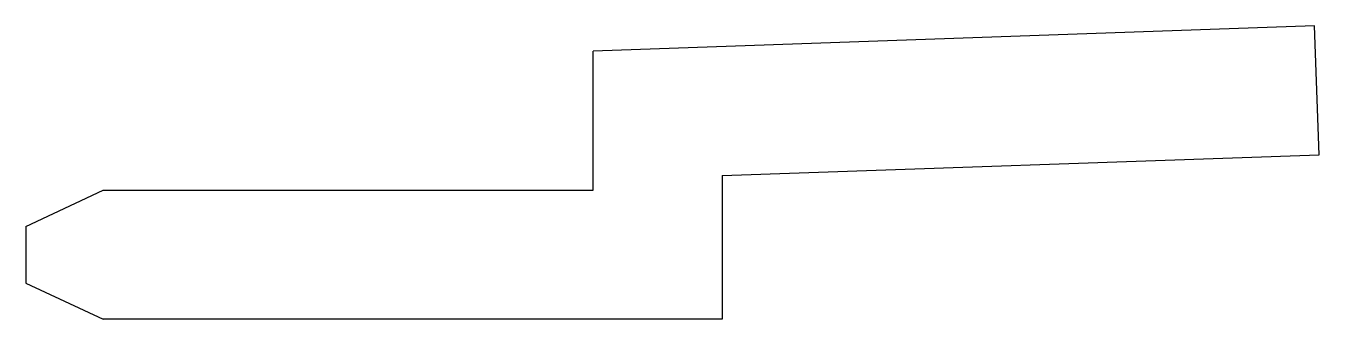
# Model space of a CAD drawing. Extents: x 64.8 to 89.8, y 13.1 to 18.8.
import ezdxf

# ---------------------------------------------------------------- set-up
doc = ezdxf.new("R2010")
doc.units = 0
doc.layers.get('0').update_dxf_attribs({"linetype": 'CONTINUOUS'})

msp = doc.modelspace()

# ---------------------------------------------------------------- linework, layer by layer
at = {"color": 7}
for p, q in [((89.761, 18.803), (75.77, 18.314)), ((89.848, 16.304), (89.761, 18.803)), ((75.77, 15.614), (75.77, 18.314)), ((78.27, 15.9), (89.848, 16.304)), ((78.27, 15.9), (78.27, 13.114)), ((66.27, 15.614), (75.77, 15.614)), ((64.77, 14.914), (64.77, 13.814)), ((78.27, 13.114), (66.27, 13.114))]:
    msp.add_line(p, q, dxfattribs=at)
for p, q in [((64.77, 14.914), (66.27, 15.614)), ((64.77, 13.814), (66.27, 13.114))]:
    msp.add_line(p, q)

doc.saveas('drawing.dxf')
